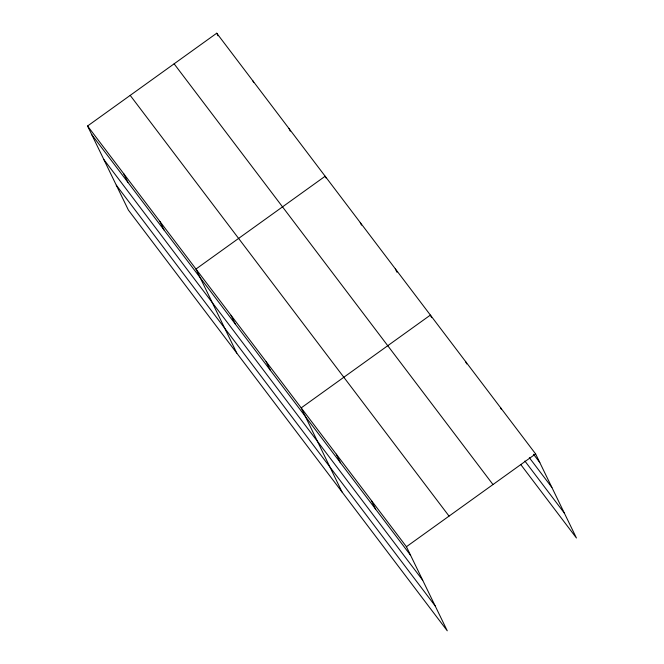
<?xml version="1.0" encoding="UTF-8"?>
<svg xmlns="http://www.w3.org/2000/svg" width="664" height="664" viewBox="0 0 664 664"><rect width="100%" height="100%" fill="white"/><g stroke="black" fill="none" stroke-linecap="round" stroke-linejoin="round"><path stroke-width="1" d="M87.565 126.002L406.426 546.721L447.254 630.8L128.384 210.073L87.565 126.002L216.746 33.2L535.616 453.927L576.435 537.998L520.692 464.451M406.426 546.721L535.616 453.927M533.524 454.259L539.79 462.526M529.332 457.679L551.884 487.434M524.884 461.032L564.342 513.098M174.117 63.827L492.978 484.546M130.194 95.375L449.055 516.102M91.74 134.601L410.601 555.328M103.833 159.509L422.694 580.228M116.291 185.173L435.161 605.892M500.54 407.646L501.37 409.364M465.464 361.365L466.717 363.947M431.641 317.666L430.388 315.085L301.199 407.887L342.026 491.958M395.312 268.804L396.981 272.248M360.237 222.523L361.49 225.104M325.999 177.969L325.161 176.242L195.971 269.044L236.799 353.123M289.023 128.567L290.276 131.148M252.884 80.883L253.723 82.602M216.746 33.2L217.999 35.781M371.35 500.44L375.525 509.047M336.274 454.159L340.449 462.766M266.123 361.606L270.298 370.205M231.047 315.325L235.23 323.924M159.833 221.361L164.016 229.968M123.695 173.677L127.878 182.285"/></g></svg>
